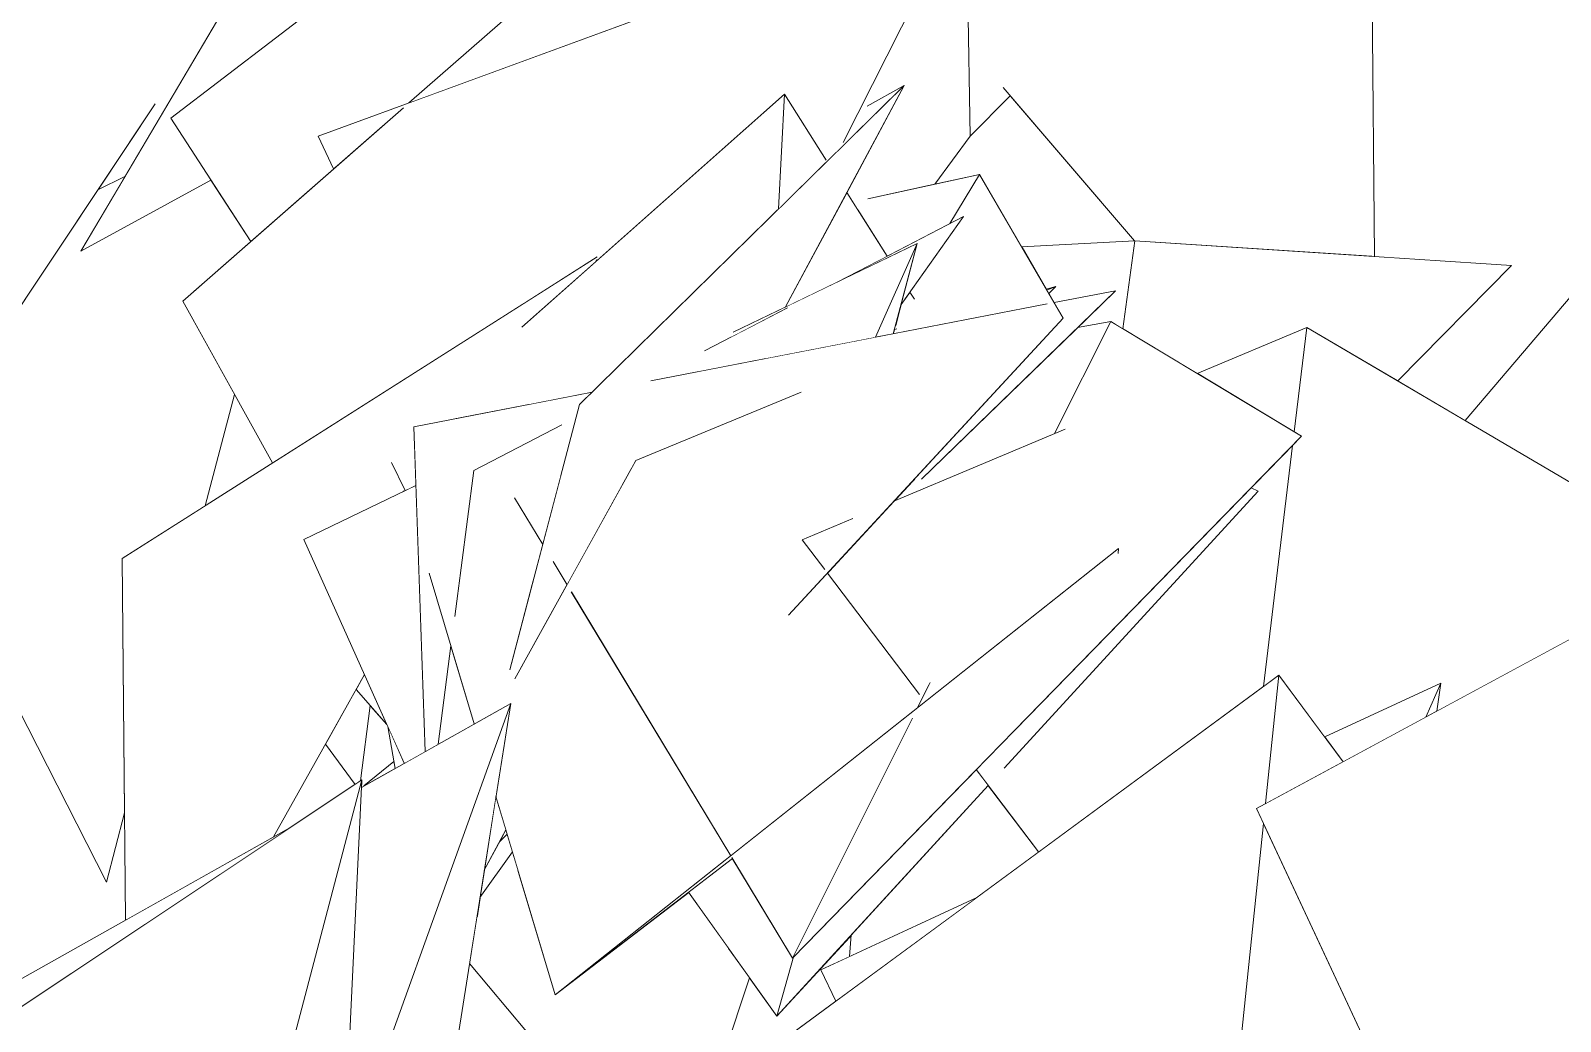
# Model space of a CAD drawing. Header units: millimetres. Extents: x -9413 to 8527, y -300 to 11224.
# Drawn here: x -8986 to -8349, y 2979 to 3392 of the extents above; entities that cross this region are included whole.
import ezdxf

# ---------------------------------------------------------------- set-up
doc = ezdxf.new("R2010")
doc.units = ezdxf.units.MM
doc.header["$MEASUREMENT"] = 0
doc.linetypes.add('Wipeout_Contour', pattern=[1000, 0, -1000])
doc.layers.add('Interior - Furniture', color=7, linetype='Continuous')
doc.layers.add('Interior - Furniture _Pen_No__4', color=7, linetype='Continuous', lineweight=20, true_color=0x029e21)

# ---------------------------------------------------------------- blocks, each defined once
blk = doc.blocks.new('Section Elem_40_6')
at = {"color": 254, "linetype": 'Wipeout_Contour', "lineweight": 0, "ltscale": 92234.158387}
blk.add_wipeout([(-8608.72, 3513.03), (-8607.94, 3442.51), (-8596.34, 3446.77), (-8594.71, 3347.77), (-8594.78, 3347.66), (-8577.95, 3364.62), (-8580.89, 3368.04), (-8562.75, 3413.55), (-8517, 3426.02), (-8421.71, 3521.99)], dxfattribs=at).dxf.layer = 'Interior - Furniture'
at = {"color": 254, "linetype": 'Wipeout_Contour', "lineweight": 0, "ltscale": 48036.521052}
blk.add_wipeout([(-9075.18, 3385.14), (-9073.2, 3152.58), (-8934.28, 3361.15), (-8980.07, 3402.22), (-8957.37, 3443.16)], dxfattribs=at).dxf.layer = 'Interior - Furniture'
at = {"color": 254, "linetype": 'Wipeout_Contour', "lineweight": 0, "ltscale": 28177.371837}
blk.add_wipeout([(-8830.3, 3200), (-8830.97, 3199.84), (-8830.88, 3199.72)], dxfattribs=at).dxf.layer = 'Interior - Furniture'
at = {"color": 254, "linetype": 'Wipeout_Contour', "lineweight": 0, "ltscale": 35270.312813}
blk.add_wipeout([(-8365.28, 2832.26), (-8253.91, 3067.65), (-8232.99, 3142.51), (-8238.67, 3148.21)], dxfattribs=at).dxf.layer = 'Interior - Furniture'
at = {"color": 254, "linetype": 'Wipeout_Contour', "lineweight": 0, "ltscale": 46665.746433}
blk.add_wipeout([(-8871.86, 2882.19), (-8866.64, 2887.15), (-8786.1, 3111.37), (-8848.28, 3076.41), (-8855.73, 2921.22)], dxfattribs=at).dxf.layer = 'Interior - Furniture'
at = {"color": 254, "linetype": 'Wipeout_Contour', "lineweight": 0, "ltscale": 27424.39778}
blk.add_wipeout([(-8592.15, 3030.35), (-8656.85, 3000.45), (-8650.59, 2987.37)], dxfattribs=at).dxf.layer = 'Interior - Furniture'
at = {"color": 254, "linetype": 'Wipeout_Contour', "lineweight": 0, "ltscale": 47529.505578}
blk.add_wipeout([(-8965.24, 3299.8), (-8911.03, 3329.39), (-8927.8, 3355.24), (-8736.75, 3501.27), (-8848.21, 3497.81)], dxfattribs=at).dxf.layer = 'Interior - Furniture'
at = {"color": 254, "linetype": 'Wipeout_Contour', "lineweight": 0, "ltscale": 54878.883406}
blk.add_wipeout([(-8562.75, 3413.55), (-8580.89, 3368.04), (-8526.18, 3304.21), (-8526.06, 3304.22), (-8426.11, 3297.64), (-8427.67, 3450.35)], dxfattribs=at).dxf.layer = 'Interior - Furniture'
at = {"color": 254, "linetype": 'Wipeout_Contour', "lineweight": 0, "ltscale": 35524.534899}
blk.add_wipeout([(-8475.35, 3067.65), (-8365.28, 2832.26), (-8238.67, 3148.21), (-8269.21, 3178.79)], dxfattribs=at).dxf.layer = 'Interior - Furniture'
at = {"color": 254, "linetype": 'Wipeout_Contour', "lineweight": 0, "ltscale": 37245.498192}
blk.add_wipeout([(-8866.64, 2887.15), (-8834.48, 2917.71), (-8808.2, 2972.1), (-8786.1, 3111.37)], dxfattribs=at).dxf.layer = 'Interior - Furniture'
at = {"color": 254, "linetype": 'Wipeout_Contour', "lineweight": 0, "ltscale": 57360.27151}
blk.add_wipeout([(-8939.87, 3474.72), (-8980.07, 3402.22), (-8934.28, 3361.15), (-8958.11, 3325.38), (-8946.85, 3330.91), (-8862.48, 3473.67)], dxfattribs=at).dxf.layer = 'Interior - Furniture'
at = {"color": 254, "linetype": 'Wipeout_Contour', "lineweight": 0, "ltscale": 54073.184029}
blk.add_wipeout([(-8242.49, 3400.93), (-8427.67, 3450.35), (-8426.11, 3297.64), (-8369.08, 3293.89), (-8416.5, 3245.8), (-8388.35, 3229.25)], dxfattribs=at).dxf.layer = 'Interior - Furniture'
at = {"color": 254, "linetype": 'Wipeout_Contour', "lineweight": 0, "ltscale": 91578.657386}
blk.add_wipeout([(-8526.06, 3304.22), (-8573.24, 3301.67), (-8562.98, 3284.05), (-8558.93, 3285.13), (-8561.89, 3282.17), (-8559.7, 3278.4), (-8534.04, 3283.38), (-8549.88, 3268.01), (-8536.11, 3270.5), (-8531.07, 3267.47)], dxfattribs=at).dxf.layer = 'Interior - Furniture'
at = {"color": 254, "linetype": 'Wipeout_Contour', "lineweight": 0, "ltscale": 35902.587976}
blk.add_wipeout([(-8398.56, 3119.82), (-8446.92, 3097.47), (-8439.24, 3087.12), (-8404.76, 3105.7)], dxfattribs=at).dxf.layer = 'Interior - Furniture'
at = {"color": 254, "linetype": 'Wipeout_Contour', "lineweight": 0, "ltscale": 62582.286256}
blk.add_wipeout([(-8495.23, 2841.46), (-8487.63, 2847.09), (-8484.97, 2841.47), (-8465.93, 2857.31), (-8448.53, 2813.32), (-8393.2, 2891.97), (-8472.4, 3061.33)], dxfattribs=at).dxf.layer = 'Interior - Furniture'
at = {"color": 254, "linetype": 'Wipeout_Contour', "lineweight": 0, "ltscale": 114103.031198}
blk.add_wipeout([(-9039.37, 3203.37), (-8954.56, 3036.92), (-8946.98, 3065.8), (-8947.97, 3171.82), (-8913.38, 3193.79), (-8901.21, 3240.18), (-8922.76, 3279.07), (-8894.46, 3303.86), (-8911.03, 3329.39), (-8965.24, 3299.8), (-8946.85, 3330.91), (-8958.11, 3325.38)], dxfattribs=at).dxf.layer = 'Interior - Furniture'
at = {"color": 254, "linetype": 'Wipeout_Contour', "lineweight": 0, "ltscale": 54457.058356}
blk.add_wipeout([(-8526.06, 3304.22), (-8531.07, 3267.47), (-8500.01, 3248.85), (-8454.38, 3268.06), (-8416.5, 3245.8), (-8369.08, 3293.89)], dxfattribs=at).dxf.layer = 'Interior - Furniture'
at = {"color": 254, "linetype": 'Wipeout_Contour', "lineweight": 0, "ltscale": 27020.001518}
blk.add_wipeout([(-8465.98, 3123.13), (-8471.53, 3069.71), (-8439.24, 3087.12)], dxfattribs=at).dxf.layer = 'Interior - Furniture'
at = {"color": 254, "linetype": 'Wipeout_Contour', "lineweight": 0, "ltscale": 26876.372334}
blk.add_wipeout([(-8404.76, 3105.7), (-8400.15, 3108.19), (-8398.56, 3119.82)], dxfattribs=at).dxf.layer = 'Interior - Furniture'
at = {"layer": 'Interior - Furniture _Pen_No__4', "linetype": 'Continuous'}
for p, q in [((-8427.67, 3450.35), (-8426.11, 3297.64)), ((-8946.85, 3330.91), (-8958.11, 3325.38))]:
    blk.add_line(p, q, dxfattribs=at)
at = {"color": 254, "linetype": 'Wipeout_Contour', "lineweight": 0, "ltscale": 37774.841636}
blk.add_wipeout([(-8922.76, 3279.07), (-8885.37, 3211.59), (-8780.48, 3278.22), (-8830.81, 3359.63)], dxfattribs=at).dxf.layer = 'Interior - Furniture'
at = {"color": 254, "linetype": 'Wipeout_Contour', "lineweight": 0, "ltscale": 55212.551895}
blk.add_wipeout([(-8609.33, 3327.81), (-8590.79, 3331.85), (-8573.24, 3301.67), (-8526.18, 3304.21), (-8577.95, 3364.62), (-8594.78, 3347.66)], dxfattribs=at).dxf.layer = 'Interior - Furniture'
at = {"color": 254, "linetype": 'Wipeout_Contour', "lineweight": 0, "ltscale": 63196.4183}
blk.add_wipeout([(-8687.34, 2960.35), (-8557.6, 2795.26), (-8495.23, 2841.46), (-8472.4, 3061.33), (-8475.35, 3067.65), (-8471.53, 3069.71), (-8465.98, 3123.13)], dxfattribs=at).dxf.layer = 'Interior - Furniture'
at = {"color": 254, "linetype": 'Wipeout_Contour', "lineweight": 0, "ltscale": 37891.377195}
blk.add_wipeout([(-8877.44, 3060.01), (-9033.78, 2972.1), (-9027.52, 2960.03), (-9015.99, 2967.71)], dxfattribs=at).dxf.layer = 'Interior - Furniture'
at = {"layer": 'Interior - Furniture _Pen_No__4', "linetype": 'Continuous'}
blk.add_line((-8369.08, 3293.89), (-8526.06, 3304.22), dxfattribs=at)
at = {"color": 254, "linetype": 'Wipeout_Contour', "lineweight": 0, "ltscale": 28195.372633}
blk.add_wipeout([(-8828.51, 3361.64), (-8731, 3397.39), (-8718.91, 3457.66)], dxfattribs=at).dxf.layer = 'Interior - Furniture'
at = {"color": 254, "linetype": 'Wipeout_Contour', "lineweight": 0, "ltscale": 36921.254923}
blk.add_wipeout([(-8650.13, 3286.94), (-8616.71, 3303.07), (-8623.46, 3277.61), (-8597.41, 3314.29)], dxfattribs=at).dxf.layer = 'Interior - Furniture'
at = {"color": 254, "linetype": 'Wipeout_Contour', "lineweight": 0, "ltscale": 55058.368582}
blk.add_wipeout([(-8532.88, 3175.91), (-8767.61, 2989.95), (-8693.75, 3046.77), (-8693.98, 3047.15), (-8618.73, 3105.24), (-8533.01, 3173.81)], dxfattribs=at).dxf.layer = 'Interior - Furniture'
at = {"color": 254, "linetype": 'Wipeout_Contour', "lineweight": 0, "ltscale": 56057.308116}
blk.add_wipeout([(-8848.13, 3079.54), (-8891.71, 2913.35), (-8872.51, 2933.08), (-8880.6, 2873.88), (-8871.86, 2882.19), (-8855.73, 2921.22)], dxfattribs=at).dxf.layer = 'Interior - Furniture'
at = {"color": 254, "linetype": 'Wipeout_Contour', "lineweight": 0, "ltscale": 91345.001454}
blk.add_wipeout([(-8668.7, 3005.3), (-8456.54, 3222.79), (-8536.11, 3270.5), (-8559.45, 3223.83), (-8555.11, 3225.66), (-8611.43, 3119.84), (-8616.54, 3109.63), (-8532.88, 3175.91), (-8533.01, 3173.81), (-8618.73, 3105.24)], dxfattribs=at).dxf.layer = 'Interior - Furniture'
at = {"color": 254, "linetype": 'Wipeout_Contour', "lineweight": 0, "ltscale": 37346.280681}
blk.add_wipeout([(-8765.42, 3206.39), (-8784.51, 3197.07), (-8772.78, 3177.64), (-8765.22, 3206.39)], dxfattribs=at).dxf.layer = 'Interior - Furniture'
at = {"color": 254, "linetype": 'Wipeout_Contour', "lineweight": 0, "ltscale": 121121.545294}
blk.add_wipeout([(-8806.98, 3166.02), (-8820.04, 3165.64), (-8801.29, 3102.83), (-8786.1, 3111.37), (-8792.26, 3072.55), (-8767.61, 2989.95), (-8694.44, 3047.92), (-8750.84, 3141.31), (-8784.43, 3121.62), (-8776.75, 3135.47), (-8786.51, 3125.43), (-8776.75, 3162.54), (-8809.39, 3147.63)], dxfattribs=at).dxf.layer = 'Interior - Furniture'
at = {"color": 254, "linetype": 'Wipeout_Contour', "lineweight": 0, "ltscale": 37700.849476}
blk.add_wipeout([(-9085.77, 2921.22), (-9008.06, 2793.85), (-8891.71, 2913.35), (-8848.13, 3079.54)], dxfattribs=at).dxf.layer = 'Interior - Furniture'
at = {"layer": 'Interior - Furniture _Pen_No__4', "linetype": 'Continuous'}
blk.add_line((-8954.56, 3036.92), (-9039.37, 3203.37), dxfattribs=at)
at = {"color": 254, "linetype": 'Wipeout_Contour', "lineweight": 0, "ltscale": 37129.201901}
blk.add_wipeout([(-8708.19, 3249.62), (-8680.25, 3255.04), (-8670.81, 3276.21), (-8705.39, 3258.27)], dxfattribs=at).dxf.layer = 'Interior - Furniture'
at = {"color": 254, "linetype": 'Wipeout_Contour', "lineweight": 0, "ltscale": 27946.613457}
blk.add_wipeout([(-8768.45, 3170.46), (-8762.65, 3160.86), (-8738.99, 3203.5)], dxfattribs=at).dxf.layer = 'Interior - Furniture'
at = {"color": 254, "linetype": 'Wipeout_Contour', "lineweight": 0, "ltscale": 28027.829679}
blk.add_wipeout([(-8816.36, 3094.36), (-8801.29, 3102.83), (-8811, 3135.35)], dxfattribs=at).dxf.layer = 'Interior - Furniture'
at = {"color": 254, "linetype": 'Wipeout_Contour', "lineweight": 0, "ltscale": 46887.546022}
blk.add_wipeout([(-8850.56, 3117.16), (-8863.32, 3094.4), (-8850.95, 3077.66), (-8848.71, 3079.15), (-8844.68, 3110.5)], dxfattribs=at).dxf.layer = 'Interior - Furniture'
at = {"color": 254, "linetype": 'Wipeout_Contour', "lineweight": 0, "ltscale": 46524.467018}
blk.add_wipeout([(-8798.94, 3030.48), (-8785.4, 3049.55), (-8787.59, 3056.91), (-8790.83, 3053.67), (-8797.12, 3041.92)], dxfattribs=at).dxf.layer = 'Interior - Furniture'
at = {"color": 254, "linetype": 'Wipeout_Contour', "lineweight": 0, "ltscale": 65405.098355}
blk.add_wipeout([(-8801.43, 3208.44), (-8809.39, 3147.63), (-8776.75, 3162.54), (-8772.78, 3177.64), (-8784.51, 3197.07), (-8765.42, 3206.39), (-8764.77, 3227.46)], dxfattribs=at).dxf.layer = 'Interior - Furniture'
at = {"color": 254, "linetype": 'Wipeout_Contour', "lineweight": 0, "ltscale": 110589.85496}
blk.add_wipeout([(-8760.84, 3157.87), (-8694.44, 3047.92), (-8616.54, 3109.63), (-8611.43, 3119.84), (-8615.88, 3115.18), (-8654.13, 3165.69), (-8670.36, 3148.14), (-8658.19, 3171.05), (-8664.63, 3179.55), (-8650.52, 3185.49), (-8640.07, 3205.16), (-8684.09, 3205.59)], dxfattribs=at).dxf.layer = 'Interior - Furniture'
at = {"color": 254, "linetype": 'Wipeout_Contour', "lineweight": 0, "ltscale": 169081.977793}
blk.add_wipeout([(-8750.17, 3297.47), (-8947.97, 3171.82), (-8946.56, 3021.15), (-8884.93, 3055.8), (-8847.06, 3123.42), (-8872.35, 3179.71), (-8830.88, 3199.72), (-8830.97, 3199.84), (-8830.3, 3200), (-8830.02, 3200.14), (-8835.8, 3211.8), (-8826.17, 3218.45), (-8826.46, 3226.7), (-8809.44, 3230), (-8793.31, 3241.13), (-8781.42, 3268.21), (-8750.68, 3295.5), (-8750.32, 3296.15)], dxfattribs=at).dxf.layer = 'Interior - Furniture'
at = {"color": 254, "linetype": 'Wipeout_Contour', "lineweight": 0, "ltscale": 55026.076575}
blk.add_wipeout([(-8626.47, 3195.61), (-8559.45, 3223.83), (-8536.11, 3270.5), (-8549.88, 3268.01), (-8614.93, 3204.91), (-8617.84, 3204.94)], dxfattribs=at).dxf.layer = 'Interior - Furniture'
at = {"color": 254, "linetype": 'Wipeout_Contour', "lineweight": 0, "ltscale": 27658.995852}
blk.add_wipeout([(-8664.63, 3179.55), (-8655.28, 3167.21), (-8643.54, 3188.43)], dxfattribs=at).dxf.layer = 'Interior - Furniture'
at = {"color": 254, "linetype": 'Wipeout_Contour', "lineweight": 0, "ltscale": 27548.259252}
blk.add_wipeout([(-8618.73, 3105.24), (-8693.98, 3047.15), (-8668.7, 3005.3)], dxfattribs=at).dxf.layer = 'Interior - Furniture'
at = {"layer": 'Interior - Furniture _Pen_No__4', "linetype": 'Continuous'}
for p, q in [((-8934.26, 3361.19), (-9073.2, 3152.58)), ((-8885.37, 3211.59), (-8922.76, 3279.07)), ((-8901.21, 3240.18), (-8913.38, 3193.79)), ((-8946.56, 3021.15), (-8947.97, 3171.82)), ((-9033.78, 2972.1), (-8877.44, 3060.01)), ((-8946.98, 3065.8), (-8954.56, 3036.92))]:
    blk.add_line(p, q, dxfattribs=at)
at = {"color": 254, "linetype": 'Wipeout_Contour', "lineweight": 0, "ltscale": 28110.168866}
blk.add_wipeout([(-8809.44, 3230), (-8778.11, 3236.07), (-8793.31, 3241.13)], dxfattribs=at).dxf.layer = 'Interior - Furniture'
at = {"color": 254, "linetype": 'Wipeout_Contour', "lineweight": 0, "ltscale": 37577.106672}
blk.add_wipeout([(-8826.17, 3218.45), (-8835.8, 3211.8), (-8830.02, 3200.14), (-8825.6, 3202.27)], dxfattribs=at).dxf.layer = 'Interior - Furniture'
at = {"color": 254, "linetype": 'Wipeout_Contour', "lineweight": 0, "ltscale": 36356.44349}
blk.add_wipeout([(-8573.86, 3102.52), (-8580.48, 3084.4), (-8474.6, 3199.84), (-8477.56, 3201.24)], dxfattribs=at).dxf.layer = 'Interior - Furniture'
at = {"color": 254, "linetype": 'Wipeout_Contour', "lineweight": 0, "ltscale": 36598.369899}
blk.add_wipeout([(-8675.25, 2981.08), (-8587.1, 3077.19), (-8592.11, 3083.81), (-8668.21, 3005.81)], dxfattribs=at).dxf.layer = 'Interior - Furniture'
at = {"color": 254, "linetype": 'Wipeout_Contour', "lineweight": 0, "ltscale": 37205.475432}
blk.add_wipeout([(-8800.27, 3022.07), (-8783.13, 3041.97), (-8785.4, 3049.55), (-8798.94, 3030.48)], dxfattribs=at).dxf.layer = 'Interior - Furniture'
at = {"color": 254, "linetype": 'Wipeout_Contour', "lineweight": 0, "ltscale": 98979.61934}
blk.add_wipeout([(-8460.29, 3218.94), (-8472.4, 3118.4), (-8465.98, 3123.13), (-8446.92, 3097.47), (-8398.56, 3119.82), (-8400.15, 3108.19), (-8332.94, 3144.43), (-8303.81, 3179.55), (-8454.38, 3268.06), (-8459.61, 3224.63), (-8456.54, 3222.79)], dxfattribs=at).dxf.layer = 'Interior - Furniture'
at = {"color": 254, "linetype": 'Wipeout_Contour', "lineweight": 0, "ltscale": 112215.088791}
blk.add_wipeout([(-8752.23, 3241.09), (-8826.46, 3226.7), (-8821.7, 3091.36), (-8816.36, 3094.36), (-8811, 3135.35), (-8820.04, 3165.64), (-8806.98, 3166.02), (-8801.43, 3208.44), (-8764.77, 3227.46), (-8765.42, 3206.39), (-8765.22, 3206.39), (-8757.45, 3235.95)], dxfattribs=at).dxf.layer = 'Interior - Furniture'
at = {"color": 254, "linetype": 'Wipeout_Contour', "lineweight": 0, "ltscale": 45877.769709}
blk.add_wipeout([(-8626.47, 3195.61), (-8654.13, 3165.69), (-8615.88, 3115.18), (-8611.43, 3119.84), (-8555.11, 3225.66)], dxfattribs=at).dxf.layer = 'Interior - Furniture'
at = {"color": 254, "linetype": 'Wipeout_Contour', "lineweight": 0, "ltscale": 27927.141886}
blk.add_wipeout([(-8797.12, 3041.92), (-8788.13, 3058.72), (-8792.26, 3072.55)], dxfattribs=at).dxf.layer = 'Interior - Furniture'
at = {"color": 254, "linetype": 'Wipeout_Contour', "lineweight": 0, "ltscale": 45960.248519}
blk.add_wipeout([(-8693.75, 3046.77), (-8712.01, 3032.72), (-8675.25, 2981.08), (-8668.21, 3005.81), (-8668.7, 3005.3)], dxfattribs=at).dxf.layer = 'Interior - Furniture'
at = {"layer": 'Interior - Furniture _Pen_No__4', "linetype": 'Continuous'}
for p, q in [((-8388.35, 3229.25), (-8242.49, 3400.93)), ((-8416.5, 3245.8), (-8369.08, 3293.89)), ((-8809.39, 3147.62), (-8801.43, 3208.44)), ((-8816.36, 3094.36), (-8811, 3135.35)), ((-8611.27, 3120.18), (-8616.54, 3109.63)), ((-8446.92, 3097.47), (-8398.56, 3119.82)), ((-8398.56, 3119.82), (-8404.76, 3105.7)), ((-8400.15, 3108.19), (-8398.56, 3119.82))]:
    blk.add_line(p, q, dxfattribs=at)
at = {"color": 254, "linetype": 'Wipeout_Contour', "lineweight": 0, "ltscale": 27217.507121}
blk.add_wipeout([(-8500.01, 3248.85), (-8459.61, 3224.63), (-8454.38, 3268.06)], dxfattribs=at).dxf.layer = 'Interior - Furniture'
at = {"color": 254, "linetype": 'Wipeout_Contour', "lineweight": 0, "ltscale": 72657.958939}
blk.add_wipeout([(-8592.11, 3083.81), (-8566.12, 3049.49), (-8472.4, 3118.4), (-8460.29, 3218.94), (-8477.56, 3201.24), (-8474.6, 3199.84), (-8580.48, 3084.4), (-8573.86, 3102.52)], dxfattribs=at).dxf.layer = 'Interior - Furniture'
at = {"color": 254, "linetype": 'Wipeout_Contour', "lineweight": 0, "ltscale": 37516.135104}
blk.add_wipeout([(-8872.35, 3179.71), (-8830.44, 3086.44), (-8821.7, 3091.36), (-8825.6, 3202.27)], dxfattribs=at).dxf.layer = 'Interior - Furniture'
at = {"color": 254, "linetype": 'Wipeout_Contour', "lineweight": 0, "ltscale": 27915.79572}
blk.add_wipeout([(-8790.83, 3053.67), (-8787.59, 3056.91), (-8788.13, 3058.72)], dxfattribs=at).dxf.layer = 'Interior - Furniture'
at = {"color": 254, "linetype": 'Wipeout_Contour', "lineweight": 0, "ltscale": 45955.802732}
blk.add_wipeout([(-8718.56, 2902.39), (-8719.04, 2899.19), (-8686.58, 2997), (-8695.45, 3009.46), (-8718.39, 2902.18)], dxfattribs=at).dxf.layer = 'Interior - Furniture'
at = {"layer": 'Interior - Furniture _Pen_No__4', "linetype": 'Continuous'}
for p, q in [((-8500.01, 3248.85), (-8454.38, 3268.06)), ((-8454.38, 3268.06), (-8459.61, 3224.63)), ((-8303.81, 3179.55), (-8454.38, 3268.06)), ((-8821.7, 3091.36), (-8826.46, 3226.7)), ((-8460.29, 3218.94), (-8472.4, 3118.4)), ((-8830.02, 3200.14), (-8835.81, 3211.81)), ((-8872.35, 3179.71), (-8825.6, 3202.27)), ((-8474.6, 3199.84), (-8477.56, 3201.24)), ((-8830.97, 3199.84), (-8830.3, 3200)), ((-8830.88, 3199.72), (-8830.97, 3199.84)), ((-8532.88, 3175.91), (-8533.01, 3173.81)), ((-8475.35, 3067.65), (-8269.21, 3178.79)), ((-8801.29, 3102.83), (-8820.04, 3165.66)), ((-8465.98, 3123.13), (-8471.53, 3069.71)), ((-8439.24, 3087.12), (-8465.98, 3123.13)), ((-8365.28, 2832.26), (-8475.35, 3067.65)), ((-8472.4, 3061.33), (-8495.23, 2841.46)), ((-8787.59, 3056.91), (-8790.83, 3053.67))]:
    blk.add_line(p, q, dxfattribs=at)
at = {"color": 254, "linetype": 'Wipeout_Contour', "lineweight": 0, "ltscale": 165847.291865}
blk.add_wipeout([(-8670.36, 3148.14), (-8555.92, 3271.91), (-8590.79, 3331.85), (-8603.09, 3311.35), (-8597.41, 3314.29), (-8619.78, 3282.8), (-8617.89, 3279.82), (-8625.97, 3268.14), (-8626.22, 3267.22), (-8625.28, 3267.47), (-8626.62, 3265.7), (-8626.7, 3265.42), (-8562.54, 3277.85), (-8640.07, 3205.16), (-8650.52, 3185.49), (-8643.54, 3188.43), (-8655.28, 3167.21), (-8658.19, 3171.05)], dxfattribs=at).dxf.layer = 'Interior - Furniture'
at = {"color": 254, "linetype": 'Wipeout_Contour', "lineweight": 0, "ltscale": 28077.225636}
blk.add_wipeout([(-8830.44, 3086.44), (-8837.36, 3101.83), (-8834.27, 3084.29)], dxfattribs=at).dxf.layer = 'Interior - Furniture'
at = {"color": 254, "linetype": 'Wipeout_Contour', "lineweight": 0, "ltscale": 64779.701976}
blk.add_wipeout([(-8800.27, 3022.07), (-8803.3, 3003.01), (-8718.39, 2902.18), (-8695.45, 3009.46), (-8712.01, 3032.72), (-8767.61, 2989.95), (-8783.13, 3041.97)], dxfattribs=at).dxf.layer = 'Interior - Furniture'
at = {"layer": 'Interior - Furniture _Pen_No__4', "linetype": 'Continuous'}
for p, q in [((-8526.18, 3304.21), (-8580.9, 3368.05)), ((-8573.24, 3301.67), (-8526.06, 3304.22)), ((-8580.5, 3084.38), (-8474.6, 3199.84)), ((-8808.2, 2972.1), (-8786.1, 3111.37)), ((-8767.61, 2989.95), (-8792.26, 3072.55)), ((-8788.13, 3058.72), (-8797.12, 3041.92)), ((-8785.4, 3049.55), (-8798.94, 3030.48))]:
    blk.add_line(p, q, dxfattribs=at)
at = {"color": 254, "linetype": 'Wipeout_Contour', "lineweight": 0, "ltscale": 46180.550692}
blk.add_wipeout([(-8641.49, 3317.04), (-8629.27, 3297.76), (-8603.09, 3311.35), (-8590.79, 3331.85), (-8637.34, 3321.7)], dxfattribs=at).dxf.layer = 'Interior - Furniture'
at = {"color": 254, "linetype": 'Wipeout_Contour', "lineweight": 0, "ltscale": 64815.110862}
blk.add_wipeout([(-8727.7, 3245.84), (-8736.06, 3208.77), (-8733.95, 3212.58), (-8665.07, 3241.13), (-8684.09, 3205.59), (-8640.07, 3205.16), (-8562.54, 3277.85)], dxfattribs=at).dxf.layer = 'Interior - Furniture'
at = {"color": 254, "linetype": 'Wipeout_Contour', "lineweight": 0, "ltscale": 28131.998261}
blk.add_wipeout([(-8850.56, 3117.16), (-8837.69, 3102.57), (-8847.06, 3123.42)], dxfattribs=at).dxf.layer = 'Interior - Furniture'
at = {"color": 254, "linetype": 'Wipeout_Contour', "lineweight": 0, "ltscale": 28083.398833}
blk.add_wipeout([(-8834.78, 3087.21), (-8847.25, 3076.99), (-8834.27, 3084.29)], dxfattribs=at).dxf.layer = 'Interior - Furniture'
at = {"color": 254, "linetype": 'Wipeout_Contour', "lineweight": 0, "ltscale": 109997.941918}
blk.add_wipeout([(-8718.14, 2901.89), (-8710.27, 2892.53), (-8705.48, 2895.63), (-8697.29, 2883.94), (-8653.36, 2917.11), (-8687.34, 2960.35), (-8650.59, 2987.37), (-8656.85, 3000.45), (-8644.99, 3005.93), (-8644.21, 3014.92), (-8675.25, 2981.08), (-8686.58, 2997)], dxfattribs=at).dxf.layer = 'Interior - Furniture'
at = {"layer": 'Interior - Furniture _Pen_No__4', "linetype": 'Continuous'}
for p, q in [((-8668.7, 3005.3), (-8693.98, 3047.15)), ((-8693.75, 3046.77), (-8767.61, 2989.95)), ((-8675.25, 2981.08), (-8712.01, 3032.72)), ((-8718.38, 2902.17), (-8803.3, 3003.01)), ((-8668.21, 3005.81), (-8675.25, 2981.08)), ((-8719.04, 2899.19), (-8686.58, 2997)), ((-8650.59, 2987.37), (-8656.85, 3000.45))]:
    blk.add_line(p, q, dxfattribs=at)
at = {"color": 254, "linetype": 'Wipeout_Contour', "lineweight": 0, "ltscale": 45856.450116}
blk.add_wipeout([(-8617.84, 3204.94), (-8614.93, 3204.91), (-8534.04, 3283.38), (-8559.7, 3278.4), (-8555.92, 3271.91)], dxfattribs=at).dxf.layer = 'Interior - Furniture'
at = {"color": 254, "linetype": 'Wipeout_Contour', "lineweight": 0, "ltscale": 74938.276601}
blk.add_wipeout([(-8848.71, 3079.15), (-8848.13, 3079.54), (-8848.28, 3076.41), (-8847.25, 3076.99), (-8834.78, 3087.21), (-8837.36, 3101.83), (-8837.69, 3102.57), (-8844.68, 3110.5)], dxfattribs=at).dxf.layer = 'Interior - Furniture'
at = {"color": 254, "linetype": 'Wipeout_Contour', "lineweight": 0, "ltscale": 45632.761573}
blk.add_wipeout([(-8644.99, 3005.93), (-8592.15, 3030.35), (-8566.12, 3049.49), (-8587.1, 3077.19), (-8644.21, 3014.92)], dxfattribs=at).dxf.layer = 'Interior - Furniture'
at = {"layer": 'Interior - Furniture _Pen_No__4', "linetype": 'Continuous'}
for p, q in [((-8526.06, 3304.22), (-8531.07, 3267.47)), ((-8536.11, 3270.5), (-8559.45, 3223.83)), ((-8549.88, 3268.01), (-8536.11, 3270.5)), ((-8456.54, 3222.79), (-8536.11, 3270.5)), ((-8830.44, 3086.44), (-8872.35, 3179.71)), ((-8847.06, 3123.42), (-8884.93, 3055.8)), ((-8786.1, 3111.37), (-8866.64, 2887.15)), ((-8837.69, 3102.57), (-8850.56, 3117.16)), ((-8848.28, 3076.41), (-8786.1, 3111.37)), ((-8848.71, 3079.15), (-8844.68, 3110.5)), ((-8618.73, 3105.24), (-8668.7, 3005.3)), ((-8834.27, 3084.29), (-8837.36, 3101.83)), ((-8850.95, 3077.66), (-8863.32, 3094.4)), ((-8847.25, 3076.99), (-8834.78, 3087.21)), ((-9085.77, 2921.22), (-8848.13, 3079.54)), ((-8848.13, 3079.54), (-8891.71, 2913.35)), ((-8855.73, 2921.22), (-8848.13, 3079.54)), ((-8566.12, 3049.49), (-8592.11, 3083.81)), ((-8675.25, 2981.08), (-8587.1, 3077.19)), ((-8656.85, 3000.45), (-8592.15, 3030.35)), ((-8644.21, 3014.92), (-8644.99, 3005.93))]:
    blk.add_line(p, q, dxfattribs=at)
at = {"color": 254, "linetype": 'Wipeout_Contour', "lineweight": 0, "ltscale": 55570.405402}
blk.add_wipeout([(-8694.05, 3264.16), (-8670.81, 3276.21), (-8680.25, 3255.04), (-8634.13, 3263.98), (-8616.71, 3303.07), (-8693.34, 3266.09)], dxfattribs=at).dxf.layer = 'Interior - Furniture'
at = {"color": 254, "linetype": 'Wipeout_Contour', "lineweight": 0, "ltscale": 27507.581605}
blk.add_wipeout([(-8562.7, 3283.56), (-8561.89, 3282.17), (-8558.93, 3285.13)], dxfattribs=at).dxf.layer = 'Interior - Furniture'
at = {"color": 254, "linetype": 'Wipeout_Contour', "lineweight": 0, "ltscale": 27682.389366}
blk.add_wipeout([(-8634.13, 3263.98), (-8626.7, 3265.42), (-8616.71, 3303.07)], dxfattribs=at).dxf.layer = 'Interior - Furniture'
at = {"color": 254, "linetype": 'Wipeout_Contour', "lineweight": 0, "ltscale": 27509.081178}
blk.add_wipeout([(-8558.93, 3285.13), (-8562.98, 3284.05), (-8562.7, 3283.56)], dxfattribs=at).dxf.layer = 'Interior - Furniture'
at = {"layer": 'Interior - Furniture _Pen_No__4', "linetype": 'Continuous'}
for p, q in [((-8555.92, 3271.91), (-8590.79, 3331.85)), ((-8562.98, 3284.05), (-8558.93, 3285.13)), ((-8562.7, 3283.56), (-8558.93, 3285.13)), ((-8558.93, 3285.13), (-8561.89, 3282.17)), ((-8559.7, 3278.4), (-8534.04, 3283.38))]:
    blk.add_line(p, q, dxfattribs=at)
at = {"color": 254, "linetype": 'Wipeout_Contour', "lineweight": 0, "ltscale": 130235.5121}
blk.add_wipeout([(-8786.51, 3125.43), (-8776.75, 3135.47), (-8762.65, 3160.86), (-8768.45, 3170.46), (-8738.99, 3203.5), (-8736.06, 3208.77), (-8727.7, 3245.84), (-8708.19, 3249.62), (-8705.39, 3258.27), (-8694.05, 3264.16), (-8693.34, 3266.09), (-8671.57, 3276.6), (-8622.19, 3368.88), (-8757.45, 3235.95)], dxfattribs=at).dxf.layer = 'Interior - Furniture'
at = {"layer": 'Interior - Furniture _Pen_No__4', "linetype": 'Continuous'}
for p, q in [((-8626.47, 3195.61), (-8555.09, 3225.66)), ((-8615.81, 3115.09), (-8654.13, 3165.69))]:
    blk.add_line(p, q, dxfattribs=at)
at = {"color": 254, "linetype": 'Wipeout_Contour', "lineweight": 0, "ltscale": 55625.159101}
blk.add_wipeout([(-8647.51, 3345.23), (-8655.59, 3339.27), (-8654.67, 3337.82), (-8655.21, 3336.44), (-8622.19, 3368.88), (-8637.55, 3360.34)], dxfattribs=at).dxf.layer = 'Interior - Furniture'
at = {"color": 254, "linetype": 'Wipeout_Contour', "lineweight": 0, "ltscale": 56018.771501}
blk.add_wipeout([(-8793.31, 3241.13), (-8778.11, 3236.07), (-8752.23, 3241.09), (-8674.51, 3317.47), (-8672.09, 3365.28), (-8781.42, 3268.21)], dxfattribs=at).dxf.layer = 'Interior - Furniture'
at = {"color": 254, "linetype": 'Wipeout_Contour', "lineweight": 0, "ltscale": 36894.542682}
blk.add_wipeout([(-8623.46, 3277.61), (-8625.97, 3268.14), (-8617.89, 3279.82), (-8619.78, 3282.8)], dxfattribs=at).dxf.layer = 'Interior - Furniture'
at = {"color": 254, "linetype": 'Wipeout_Contour', "lineweight": 0, "ltscale": 84902.862138}
blk.add_wipeout([(-8927.8, 3355.24), (-8894.46, 3303.86), (-8859.89, 3334.15), (-8866.33, 3347.77), (-8828.51, 3361.64), (-8718.91, 3457.66), (-8731, 3397.39), (-8716.47, 3402.72), (-8688.81, 3537.92)], dxfattribs=at).dxf.layer = 'Interior - Furniture'
at = {"color": 254, "linetype": 'Wipeout_Contour', "lineweight": 0, "ltscale": 37141.44891}
blk.add_wipeout([(-8674.51, 3317.47), (-8655.21, 3336.44), (-8654.67, 3337.82), (-8672.09, 3365.28)], dxfattribs=at).dxf.layer = 'Interior - Furniture'
at = {"color": 254, "linetype": 'Wipeout_Contour', "lineweight": 0, "ltscale": 27671.670784}
blk.add_wipeout([(-8626.62, 3265.7), (-8625.28, 3267.47), (-8626.22, 3267.22)], dxfattribs=at).dxf.layer = 'Interior - Furniture'
at = {"color": 254, "linetype": 'Wipeout_Contour', "lineweight": 0, "ltscale": 55746.811029}
blk.add_wipeout([(-8733.95, 3212.58), (-8784.43, 3121.62), (-8750.84, 3141.31), (-8760.84, 3157.87), (-8684.09, 3205.59), (-8665.07, 3241.13)], dxfattribs=at).dxf.layer = 'Interior - Furniture'
at = {"layer": 'Interior - Furniture _Pen_No__4', "linetype": 'Continuous'}
for p, q in [((-8894.46, 3303.86), (-8927.8, 3355.24)), ((-8911.03, 3329.39), (-8965.24, 3299.8)), ((-8670.38, 3148.12), (-8555.92, 3271.91)), ((-8626.22, 3267.22), (-8625.26, 3267.47)), ((-8826.46, 3226.7), (-8752.23, 3241.09)), ((-8733.95, 3212.58), (-8665.05, 3241.14)), ((-8786.52, 3125.41), (-8757.45, 3235.95)), ((-8801.43, 3208.44), (-8764.74, 3227.48)), ((-8668.7, 3005.3), (-8456.54, 3222.79)), ((-8784.44, 3121.61), (-8733.95, 3212.58)), ((-8772.78, 3177.64), (-8784.52, 3197.08)), ((-8664.63, 3179.55), (-8643.53, 3188.43)), ((-8767.61, 2989.95), (-8532.88, 3175.91)), ((-8655.28, 3167.21), (-8664.63, 3179.55)), ((-8762.65, 3160.86), (-8768.45, 3170.47)), ((-8694.44, 3047.92), (-8760.85, 3157.88)), ((-8687.34, 2960.35), (-8465.98, 3123.13))]:
    blk.add_line(p, q, dxfattribs=at)
at = {"color": 254, "linetype": 'Wipeout_Contour', "lineweight": 0, "ltscale": 37024.574553}
blk.add_wipeout([(-8671.57, 3276.6), (-8650.13, 3286.94), (-8629.27, 3297.76), (-8646.07, 3324.26)], dxfattribs=at).dxf.layer = 'Interior - Furniture'
at = {"color": 254, "linetype": 'Wipeout_Contour', "lineweight": 0, "ltscale": 102928.805809}
blk.add_wipeout([(-8866.33, 3347.77), (-8859.89, 3334.15), (-8830.81, 3359.63), (-8780.48, 3278.22), (-8750.17, 3297.47), (-8750.32, 3296.15), (-8750.68, 3295.5), (-8672.09, 3365.28), (-8655.59, 3339.27), (-8647.51, 3345.23), (-8596.34, 3446.77)], dxfattribs=at).dxf.layer = 'Interior - Furniture'
at = {"layer": 'Interior - Furniture _Pen_No__4', "linetype": 'Continuous'}
for p, q in [((-8927.8, 3355.24), (-8688.81, 3537.92)), ((-8965.24, 3299.8), (-8848.21, 3497.81)), ((-8828.51, 3361.64), (-8718.91, 3457.66)), ((-8922.76, 3279.07), (-8830.78, 3359.65)), ((-8781.45, 3268.18), (-8672.09, 3365.28)), ((-8672.09, 3365.28), (-8674.51, 3317.47)), ((-8654.66, 3337.8), (-8672.09, 3365.28)), ((-8859.89, 3334.15), (-8866.33, 3347.77)), ((-8693.35, 3266.09), (-8616.71, 3303.07)), ((-8616.71, 3303.07), (-8634.13, 3263.98)), ((-8626.7, 3265.42), (-8616.71, 3303.07)), ((-8947.97, 3171.82), (-8750.15, 3297.49)), ((-8750.29, 3296.2), (-8750.68, 3295.5)), ((-8534.04, 3283.38), (-8614.95, 3204.9)), ((-8727.71, 3245.84), (-8562.53, 3277.86)), ((-8617.89, 3279.81), (-8619.78, 3282.8)), ((-8705.41, 3258.26), (-8670.77, 3276.23))]:
    blk.add_line(p, q, dxfattribs=at)
at = {"color": 254, "linetype": 'Wipeout_Contour', "lineweight": 0, "ltscale": 83284.437693}
blk.add_wipeout([(-8596.34, 3446.77), (-8647.51, 3345.23), (-8637.55, 3360.34), (-8622.19, 3368.88), (-8646.07, 3324.26), (-8641.49, 3317.04), (-8637.34, 3321.7), (-8609.33, 3327.81), (-8594.71, 3347.77)], dxfattribs=at).dxf.layer = 'Interior - Furniture'
at = {"layer": 'Interior - Furniture _Pen_No__4', "linetype": 'Continuous'}
for p, q in [((-8866.33, 3347.77), (-8596.34, 3446.77)), ((-8596.34, 3446.77), (-8647.53, 3345.19)), ((-8594.71, 3347.77), (-8596.34, 3446.77)), ((-8757.45, 3235.95), (-8622.19, 3368.88)), ((-8622.19, 3368.88), (-8671.57, 3276.6)), ((-8637.56, 3360.33), (-8622.19, 3368.88)), ((-8594.78, 3347.66), (-8577.95, 3364.62)), ((-8609.33, 3327.81), (-8594.71, 3347.77)), ((-8637.35, 3321.7), (-8590.79, 3331.85)), ((-8590.79, 3331.85), (-8603.09, 3311.35)), ((-8629.27, 3297.76), (-8646.07, 3324.26)), ((-8650.13, 3286.94), (-8597.41, 3314.29)), ((-8597.41, 3314.29), (-8623.46, 3277.61))]:
    blk.add_line(p, q, dxfattribs=at)

msp = doc.modelspace()

# ---------------------------------------------------------------- block references
at = {"layer": 'Interior - Furniture'}
msp.add_blockref('Section Elem_40_6', (0, 0), dxfattribs=at)

doc.saveas('drawing.dxf')
